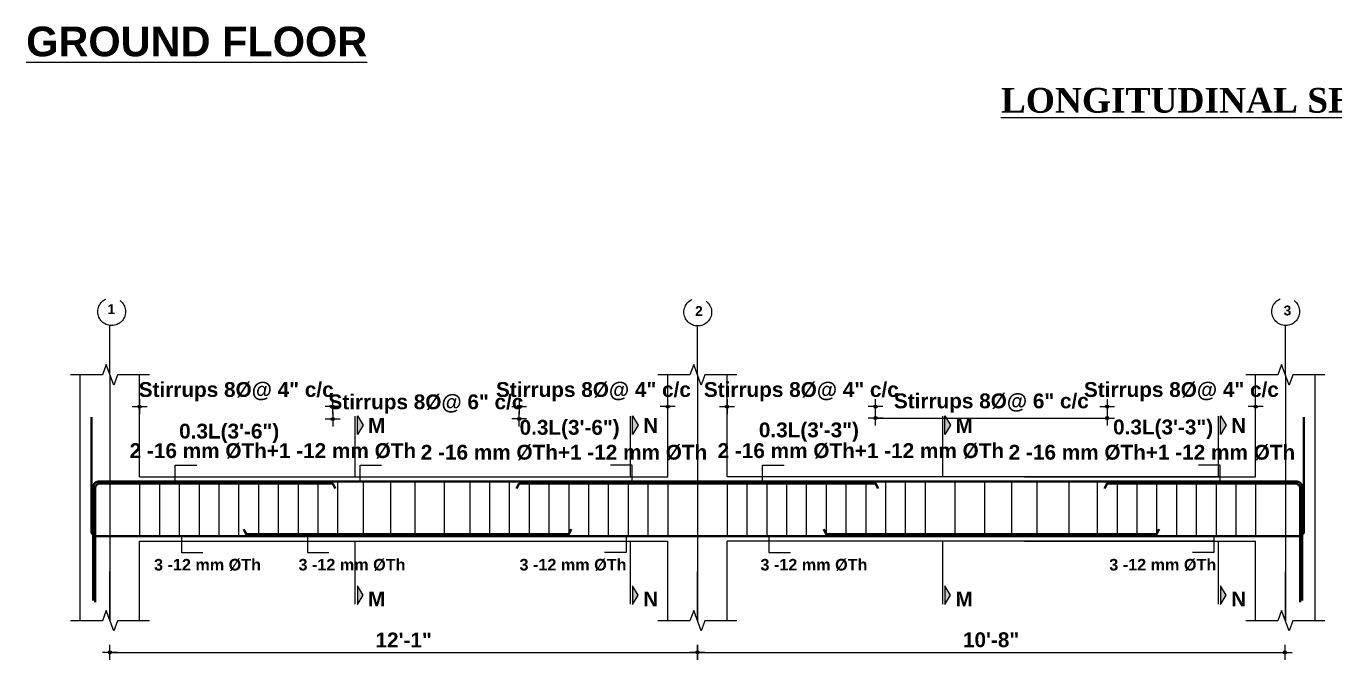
# Model space of a CAD drawing. Header units: inches. Extents: x -9998782 to 66725, y -6520505 to 8308.
# Drawn here: x -4995085 to -4994556, y -3258094 to -3257838 of the extents above; entities that cross this region are included whole.
import ezdxf
from ezdxf.enums import TextEntityAlignment as Align

# ---------------------------------------------------------------- set-up
doc = ezdxf.new("R2010")
doc.units = ezdxf.units.IN
doc.header["$LTSCALE"] = 2
doc.header["$MEASUREMENT"] = 0
doc.header["$PDMODE"] = 34
doc.linetypes.add('ACAD_ISO02W100', pattern=[15, 12, -3])
doc.layers.get('0').update_dxf_attribs({"linetype": 'CONTINUOUS'})
doc.layers.get('DEFPOINTS').update_dxf_attribs({"color": 141, "linetype": 'CONTINUOUS'})
for name, color, linetype, lineweight in [('BAR', 5, 'CONTINUOUS', 40), ('dimension', 160, 'CONTINUOUS', 15), ('HATCH1', 4, 'ACAD_ISO02W100', 13), ('TEXT', 181, 'CONTINUOUS', 25)]:
    doc.layers.add(name, color=color, linetype=linetype, lineweight=lineweight)
doc.layers.add('STIRRUP', color=10, linetype='CONTINUOUS')
doc.styles.add('1.8 str', font='times.ttf', dxfattribs={"width": 0.8, "height": 6})
doc.styles.add('STYLE1', font='arialbd.ttf')
doc.dimstyles.new('1.4', dxfattribs={"dimscale": 0, "dimtxt": 6, "dimasz": 0.5, "dimexe": 2, "dimexo": 9, "dimgap": 2, "dimtad": 1, "dimdec": 0, "dimlfac": 0.5, "dimzin": 3, "dimdsep": 46, "dimlunit": 4, "dimtxsty": '1.8 str', "dimblk": 'DIM', "dimcen": 3, "dimdle": 3, "dimse1": 1, "dimse2": 1, "dimclrd": 256, "dimclre": 256, "dimclrt": 7, "dimadec": 1, "dimazin": 2, "dimtfac": 1, "dimtdec": 0, "dimtix": 1, "dimtofl": 0, "dimtmove": 2, "dimatfit": 3, "dimldrblk": 'arrow', "dimfxl": 2, "dimfrac": 2, "dimtolj": 2, "dimtzin": 0, "dimarcsym": 0})

# ---------------------------------------------------------------- blocks, each defined once
blk = doc.blocks.new('DIM')
at = {"layer": 'dimension'}
h = blk.add_hatch(color=256, dxfattribs=at)
h.paths.add_polyline_path([(0, 1.3), (0, 0), (1.3, 0, 0.414214)])
h.paths.add_polyline_path([(1.3, 0), (0, 0), (0, -1.3, 0.414214)])
h.paths.add_polyline_path([(0, 0), (-1.3, 0, 0.414214), (0, -1.3)])
h.paths.add_polyline_path([(0, 1.3, 0.414214), (-1.3, 0), (0, 0)])
for p, q in [((-6, 0), (6, 0)), ((0, 6), (0, -6))]:
    blk.add_line(p, q, dxfattribs=at)
blk.add_circle((0, 0), 1.28, dxfattribs=at)
blk = doc.blocks.new('*D839')
at = {"layer": 'DEFPOINTS', "color": 0, "ltscale": 10}
for p in [(-4994960.78, -3257991.58), (-4995038.78, -3258003.56), (-4994960.78, -3258008.12)]:
    blk.add_point(p, dxfattribs=at)
at = {"layer": 'dimension', "lineweight": -2, "ltscale": 10}
for p, q in [((-4995039.28, -3257991.58), (-4995039.78, -3257991.58)), ((-4994960.28, -3257991.58), (-4994959.78, -3257991.58))]:
    blk.add_line(p, q, dxfattribs=at)
at = {"layer": 'dimension', "lineweight": -2, "ltscale": 10, "xscale": 0.5, "yscale": 0.5, "zscale": 0.5}
blk.add_blockref('DIM', (-4995038.78, -3257991.58), dxfattribs=at)
at = {"layer": 'dimension', "lineweight": -2, "ltscale": 10, "xscale": 0.5, "yscale": 0.5, "zscale": 0.5, "rotation": 180}
blk.add_blockref('DIM', (-4994960.78, -3257991.58), dxfattribs=at)
at = {"layer": 'dimension', "color": 7, "ltscale": 10, "insert": (-4994999.78, -3257985.56), "char_height": 6, "attachment_point": 5, "style": 'STYLE1'}
blk.add_mtext('\\A2;Stirrups 8%%C@ 4" c/c', dxfattribs=at)
blk = doc.blocks.new('arrow')
at = {"layer": 'dimension'}
blk.add_lwpolyline([(1.2, 0, 0, 2.1, 0), (-2.3, 0, 0, 0, 0), (1.2, 0, 0, 0, 0)], format="xyseb", dxfattribs=at)
blk = doc.blocks.new('*D840')
at = {"layer": 'DEFPOINTS', "color": 0, "ltscale": 10}
for p in [(-4994885.43, -3257996.56), (-4994960.78, -3258013.1), (-4994885.43, -3258027.62)]:
    blk.add_point(p, dxfattribs=at)
at = {"layer": 'dimension', "lineweight": -2, "ltscale": 10}
for p, q in [((-4994961.28, -3257996.56), (-4994961.78, -3257996.56)), ((-4994884.93, -3257996.56), (-4994884.43, -3257996.56))]:
    blk.add_line(p, q, dxfattribs=at)
at = {"layer": 'dimension', "lineweight": -2, "ltscale": 10, "xscale": 0.5, "yscale": 0.5, "zscale": 0.5}
blk.add_blockref('DIM', (-4994960.78, -3257996.56), dxfattribs=at)
at = {"layer": 'dimension', "lineweight": -2, "ltscale": 10, "xscale": 0.5, "yscale": 0.5, "zscale": 0.5, "rotation": 180}
blk.add_blockref('DIM', (-4994885.43, -3257996.56), dxfattribs=at)
at = {"layer": 'dimension', "color": 7, "ltscale": 10, "insert": (-4994923.11, -3257990.54), "char_height": 6, "attachment_point": 5, "style": 'STYLE1'}
blk.add_mtext('\\A2;Stirrups 8%%C@ 6" c/c', dxfattribs=at)
blk = doc.blocks.new('*D841')
at = {"layer": 'DEFPOINTS', "color": 0, "ltscale": 10}
for p in [(-4994825.43, -3257991.58), (-4994825.43, -3258005.12), (-4994885.43, -3258022.64)]:
    blk.add_point(p, dxfattribs=at)
at = {"layer": 'dimension', "lineweight": -2, "ltscale": 10}
for p, q in [((-4994885.93, -3257991.58), (-4994886.43, -3257991.58)), ((-4994824.93, -3257991.58), (-4994824.43, -3257991.58))]:
    blk.add_line(p, q, dxfattribs=at)
at = {"layer": 'dimension', "lineweight": -2, "ltscale": 10, "xscale": 0.5, "yscale": 0.5, "zscale": 0.5}
blk.add_blockref('DIM', (-4994885.43, -3257991.58), dxfattribs=at)
at = {"layer": 'dimension', "lineweight": -2, "ltscale": 10, "xscale": 0.5, "yscale": 0.5, "zscale": 0.5, "rotation": 180}
blk.add_blockref('DIM', (-4994825.43, -3257991.58), dxfattribs=at)
at = {"layer": 'dimension', "color": 7, "ltscale": 10, "insert": (-4994855.43, -3257985.56), "char_height": 6, "attachment_point": 5, "style": 'STYLE1'}
blk.add_mtext('\\A2;Stirrups 8%%C@ 4" c/c', dxfattribs=at)
blk = doc.blocks.new('*D842')
at = {"layer": 'DEFPOINTS', "color": 0, "ltscale": 10}
for p in [(-4994801.43, -3257991.58), (-4994801.43, -3258005.12), (-4994741.43, -3258022.64)]:
    blk.add_point(p, dxfattribs=at)
at = {"layer": 'dimension', "lineweight": -2, "ltscale": 10}
for p, q in [((-4994801.93, -3257991.58), (-4994802.43, -3257991.58)), ((-4994740.93, -3257991.58), (-4994740.43, -3257991.58))]:
    blk.add_line(p, q, dxfattribs=at)
at = {"layer": 'dimension', "lineweight": -2, "ltscale": 10, "xscale": 0.5, "yscale": 0.5, "zscale": 0.5}
blk.add_blockref('DIM', (-4994801.43, -3257991.58), dxfattribs=at)
at = {"layer": 'dimension', "lineweight": -2, "ltscale": 10, "xscale": 0.5, "yscale": 0.5, "zscale": 0.5, "rotation": 180}
blk.add_blockref('DIM', (-4994741.43, -3257991.58), dxfattribs=at)
at = {"layer": 'dimension', "color": 7, "ltscale": 10, "insert": (-4994771.43, -3257985.56), "char_height": 6, "attachment_point": 5, "style": 'STYLE1'}
blk.add_mtext('\\A2;Stirrups 8%%C@ 4" c/c', dxfattribs=at)
blk = doc.blocks.new('*D843')
at = {"layer": 'DEFPOINTS', "color": 0, "ltscale": 10}
for p in [(-4994587.86, -3257991.58), (-4994587.86, -3258005.12), (-4994647.86, -3258022.64)]:
    blk.add_point(p, dxfattribs=at)
at = {"layer": 'dimension', "lineweight": -2, "ltscale": 10}
for p, q in [((-4994648.36, -3257991.58), (-4994648.86, -3257991.58)), ((-4994587.36, -3257991.58), (-4994586.86, -3257991.58))]:
    blk.add_line(p, q, dxfattribs=at)
at = {"layer": 'dimension', "lineweight": -2, "ltscale": 10, "xscale": 0.5, "yscale": 0.5, "zscale": 0.5}
blk.add_blockref('DIM', (-4994647.86, -3257991.58), dxfattribs=at)
at = {"layer": 'dimension', "lineweight": -2, "ltscale": 10, "xscale": 0.5, "yscale": 0.5, "zscale": 0.5, "rotation": 180}
blk.add_blockref('DIM', (-4994587.86, -3257991.58), dxfattribs=at)
at = {"layer": 'dimension', "color": 7, "ltscale": 10, "insert": (-4994617.86, -3257985.56), "char_height": 6, "attachment_point": 5, "style": 'STYLE1'}
blk.add_mtext('\\A2;Stirrups 8%%C@ 4" c/c', dxfattribs=at)
blk = doc.blocks.new('*D844')
at = {"layer": 'DEFPOINTS', "color": 0, "ltscale": 10}
for p in [(-4994647.86, -3257996.19), (-4994741.43, -3258027.62), (-4994647.86, -3258027.62)]:
    blk.add_point(p, dxfattribs=at)
at = {"layer": 'dimension', "lineweight": -2, "ltscale": 10}
blk.add_line((-4994740.93, -3257996.19), (-4994648.36, -3257996.19), dxfattribs=at)
at = {"layer": 'dimension', "lineweight": -2, "ltscale": 10, "xscale": 0.5, "yscale": 0.5, "zscale": 0.5, "rotation": 180}
blk.add_blockref('DIM', (-4994741.43, -3257996.19), dxfattribs=at)
at = {"layer": 'dimension', "lineweight": -2, "ltscale": 10, "xscale": 0.5, "yscale": 0.5, "zscale": 0.5}
blk.add_blockref('DIM', (-4994647.86, -3257996.19), dxfattribs=at)
at = {"layer": 'dimension', "color": 7, "ltscale": 10, "insert": (-4994694.65, -3257990.16), "char_height": 6, "attachment_point": 5, "style": 'STYLE1'}
blk.add_mtext('\\A2;Stirrups 8%%C@ 6" c/c', dxfattribs=at)
blk = doc.blocks.new('*D845')
at = {"layer": 'DEFPOINTS', "color": 0, "ltscale": 10}
for p in [(-4995050.78, -3258078.08), (-4994813.43, -3258078.08), (-4994813.43, -3258090.89)]:
    blk.add_point(p, dxfattribs=at)
at = {"layer": 'dimension', "lineweight": -2, "ltscale": 10}
blk.add_line((-4995050.28, -3258090.89), (-4994813.93, -3258090.89), dxfattribs=at)
at = {"layer": 'dimension', "lineweight": -2, "ltscale": 10, "xscale": 0.5, "yscale": 0.5, "zscale": 0.5, "rotation": 180}
blk.add_blockref('DIM', (-4995050.78, -3258090.89), dxfattribs=at)
at = {"layer": 'dimension', "lineweight": -2, "ltscale": 10, "xscale": 0.5, "yscale": 0.5, "zscale": 0.5}
blk.add_blockref('DIM', (-4994813.43, -3258090.89), dxfattribs=at)
at = {"layer": 'dimension', "color": 7, "ltscale": 10, "insert": (-4994932.11, -3258085.88), "char_height": 6, "attachment_point": 5, "style": 'STYLE1'}
blk.add_mtext('\\A2;12\'-1"', dxfattribs=at)
blk = doc.blocks.new('*D846')
at = {"layer": 'DEFPOINTS', "color": 0, "ltscale": 10}
for p in [(-4994813.43, -3258078.08), (-4994576.08, -3258078.08), (-4994576.08, -3258090.89)]:
    blk.add_point(p, dxfattribs=at)
at = {"layer": 'dimension', "lineweight": -2, "ltscale": 10}
blk.add_line((-4994812.93, -3258090.89), (-4994576.58, -3258090.89), dxfattribs=at)
at = {"layer": 'dimension', "lineweight": -2, "ltscale": 10, "xscale": 0.5, "yscale": 0.5, "zscale": 0.5, "rotation": 180}
blk.add_blockref('DIM', (-4994813.43, -3258090.89), dxfattribs=at)
at = {"layer": 'dimension', "lineweight": -2, "ltscale": 10, "xscale": 0.5, "yscale": 0.5, "zscale": 0.5}
blk.add_blockref('DIM', (-4994576.08, -3258090.89), dxfattribs=at)
at = {"layer": 'dimension', "color": 7, "ltscale": 10, "insert": (-4994694.76, -3258085.82), "char_height": 6, "attachment_point": 5, "style": 'STYLE1'}
blk.add_mtext('\\A2;10\'-8"', dxfattribs=at)

msp = doc.modelspace()

# ---------------------------------------------------------------- hatches: boundary and pattern name
at = {"layer": 'TEXT', "ltscale": 10}
for points in [[(-4994950.79, -3257995.34), (-4994950.79, -3258002.84), (-4994948.48, -3257999.09)], [(-4994839.63, -3257995.34), (-4994839.63, -3258002.84), (-4994837.32, -3257999.09)], [(-4994713.44, -3257995.34), (-4994713.44, -3258002.84), (-4994711.13, -3257999.09)], [(-4994602.06, -3257995.34), (-4994602.06, -3258002.84), (-4994599.75, -3257999.09)], [(-4994950.79, -3258071.48), (-4994950.79, -3258063.98), (-4994948.48, -3258067.73)], [(-4994839.63, -3258071.48), (-4994839.63, -3258063.98), (-4994837.32, -3258067.73)], [(-4994713.44, -3258071.48), (-4994713.44, -3258063.98), (-4994711.13, -3258067.73)], [(-4994602.06, -3258071.48), (-4994602.06, -3258063.98), (-4994599.75, -3258067.73)]]:
    msp.add_hatch(color=256, dxfattribs=at).paths.add_polyline_path(points)

# ---------------------------------------------------------------- linework, layer by layer
for p, q in [((-4995050.78, -3257978.72), (-4995050.78, -3257958.77)), ((-4994813.43, -3257978.72), (-4994813.43, -3257958.77)), ((-4994575.86, -3257978.72), (-4994575.86, -3257958.77)), ((-4995050.78, -3257978.72), (-4995050.78, -3258078.08)), ((-4994813.43, -3257978.72), (-4994813.43, -3258078.08)), ((-4994575.86, -3257978.72), (-4994575.86, -3258078.08)), ((-4995050.78, -3258078.08), (-4995050.78, -3258058.13)), ((-4994813.43, -3258078.08), (-4994813.43, -3258058.13)), ((-4994575.86, -3258078.08), (-4994575.86, -3258058.13))]:
    msp.add_line(p, q)
at = {"ltscale": 10}
for p, q in [((-4995062.78, -3258045.89), (-4995062.78, -3257978.72)), ((-4995038.78, -3258019.89), (-4995038.78, -3257978.72)), ((-4994825.43, -3258019.89), (-4994825.43, -3257978.72)), ((-4994801.43, -3258019.89), (-4994801.43, -3257978.72)), ((-4994587.86, -3258019.89), (-4994587.86, -3257978.72)), ((-4994563.86, -3258022.64), (-4994563.86, -3257978.72)), ((-4995038.78, -3258019.89), (-4994840.49, -3258019.89)), ((-4994918.78, -3258019.89), (-4994825.43, -3258019.89)), ((-4994602.92, -3258019.89), (-4994801.43, -3258019.89)), ((-4994681.22, -3258019.89), (-4994587.86, -3258019.89)), ((-4994563.86, -3258078.08), (-4994563.86, -3258022.64)), ((-4995062.78, -3258078.08), (-4995062.78, -3258045.89)), ((-4995038.78, -3258078.08), (-4995038.78, -3258045.89)), ((-4995038.78, -3258045.89), (-4994842.27, -3258045.89)), ((-4994918.78, -3258045.89), (-4994825.43, -3258045.89)), ((-4994825.43, -3258078.08), (-4994825.43, -3258045.89)), ((-4994604.7, -3258045.89), (-4994801.43, -3258045.89)), ((-4994801.43, -3258078.08), (-4994801.43, -3258045.89)), ((-4994681.22, -3258045.89), (-4994587.86, -3258045.89)), ((-4994587.86, -3258078.08), (-4994587.86, -3258045.89))]:
    msp.add_line(p, q, dxfattribs=at)
at = {"linetype": 'Continuous', "ltscale": 10}
for points in [[(-4995034.78, -3257978.72), (-4995047.78, -3257978.72), (-4995049.28, -3257982.84), (-4995052.28, -3257974.6), (-4995053.78, -3257978.72), (-4995066.78, -3257978.72)], [(-4994797.43, -3257978.72), (-4994810.43, -3257978.72), (-4994811.93, -3257982.84), (-4994814.93, -3257974.6), (-4994816.43, -3257978.72), (-4994829.43, -3257978.72)], [(-4994559.86, -3257978.72), (-4994572.86, -3257978.72), (-4994574.36, -3257982.84), (-4994577.36, -3257974.6), (-4994578.86, -3257978.72), (-4994591.86, -3257978.72)], [(-4995034.78, -3258078.08), (-4995047.78, -3258078.08), (-4995049.28, -3258082.2), (-4995052.28, -3258073.96), (-4995053.78, -3258078.08), (-4995066.78, -3258078.08)], [(-4994797.43, -3258078.08), (-4994810.43, -3258078.08), (-4994811.93, -3258082.2), (-4994814.93, -3258073.96), (-4994816.43, -3258078.08), (-4994829.43, -3258078.08)], [(-4994559.86, -3258078.08), (-4994572.86, -3258078.08), (-4994574.36, -3258082.2), (-4994577.36, -3258073.96), (-4994578.86, -3258078.08), (-4994591.86, -3258078.08)]]:
    msp.add_lwpolyline(points, dxfattribs=at)
at = {"layer": 'BAR', "ltscale": 10}
for p, q in [((-4994813.43, -3258021.89), (-4994918.78, -3258021.89)), ((-4994813.43, -3258021.89), (-4994671.22, -3258021.89)), ((-4994575.86, -3258021.89), (-4994681.22, -3258021.89)), ((-4994813.43, -3258043.89), (-4994918.78, -3258043.89)), ((-4994813.43, -3258043.89), (-4994671.22, -3258043.89)), ((-4994575.86, -3258043.89), (-4994681.22, -3258043.89))]:
    msp.add_line(p, q, dxfattribs=at)
for points in [[(-4995038.78, -3258043.89), (-4995056.27, -3258043.89, -0.414214), (-4995058.28, -3258041.87), (-4995058.28, -3257995.89)], [(-4994587.86, -3258043.89), (-4994570.38, -3258043.89, 0.414214), (-4994568.36, -3258041.87), (-4994568.36, -3257995.89)], [(-4995057.53, -3258069.89), (-4995057.53, -3258023.9, -0.414214), (-4995055.52, -3258021.89), (-4995038.78, -3258021.89)], [(-4995056.78, -3258070.64), (-4995056.78, -3258024.65, -0.414214), (-4995054.77, -3258022.64), (-4995038.78, -3258022.64)], [(-4994569.11, -3258069.89), (-4994569.11, -3258023.9, 0.414214), (-4994571.13, -3258021.89), (-4994587.86, -3258021.89)], [(-4994569.86, -3258070.64), (-4994569.86, -3258024.65, 0.414214), (-4994571.88, -3258022.64), (-4994587.86, -3258022.64)]]:
    msp.add_lwpolyline(points, format="xyb", dxfattribs=at)
for points in [[(-4995050.78, -3258021.89), (-4994908.78, -3258021.89)], [(-4995050.78, -3258022.64), (-4994960.78, -3258022.64), (-4994959.83, -3258024.64)], [(-4994886.47, -3258024.64), (-4994885.43, -3258022.64), (-4994813.43, -3258022.64)], [(-4994740.39, -3258024.64), (-4994741.43, -3258022.64), (-4994813.43, -3258022.64)], [(-4994648.91, -3258024.64), (-4994647.86, -3258022.64), (-4994575.86, -3258022.64)], [(-4994996.74, -3258041.14), (-4994995.78, -3258043.14), (-4994908.78, -3258043.14)], [(-4994864.48, -3258041.14), (-4994865.43, -3258043.14), (-4994918.78, -3258043.14)], [(-4994762.39, -3258041.14), (-4994761.43, -3258043.14), (-4994671.22, -3258043.14)], [(-4994626.91, -3258041.14), (-4994627.86, -3258043.14), (-4994681.22, -3258043.14)], [(-4994908.78, -3258043.89), (-4995050.78, -3258043.89)]]:
    msp.add_lwpolyline(points, dxfattribs=at)
at = {"layer": 'dimension', "ltscale": 10}
for p, q in [((-4994951.65, -3258019.89), (-4994951.65, -3257995.39)), ((-4994840.49, -3258019.89), (-4994840.49, -3257995.39)), ((-4994714.3, -3258019.89), (-4994714.3, -3257995.39)), ((-4994602.92, -3258019.89), (-4994602.92, -3257995.39)), ((-4994951.65, -3258071.43), (-4994951.65, -3258045.89)), ((-4994840.49, -3258071.43), (-4994840.49, -3258045.89)), ((-4994714.3, -3258071.43), (-4994714.3, -3258045.89)), ((-4994602.92, -3258071.43), (-4994602.92, -3258045.89))]:
    msp.add_line(p, q, dxfattribs=at)
for points in [[(-4994950.79, -3258002.84), (-4994950.79, -3257995.34), (-4994948.48, -3257999.09), (-4994950.79, -3258002.84)], [(-4994839.63, -3258002.84), (-4994839.63, -3257995.34), (-4994837.32, -3257999.09), (-4994839.63, -3258002.84)], [(-4994713.44, -3258002.84), (-4994713.44, -3257995.34), (-4994711.13, -3257999.09), (-4994713.44, -3258002.84)], [(-4994602.06, -3258002.84), (-4994602.06, -3257995.34), (-4994599.75, -3257999.09), (-4994602.06, -3258002.84)]]:
    msp.add_lwpolyline(points, dxfattribs=at)
at = {"layer": 'HATCH1', "lineweight": 25}
for centre in [(-4995050.1, -3257953.2), (-4994575.7, -3257953.17), (-4994813.27, -3257953.39)]:
    msp.add_circle(centre, 5.6, dxfattribs=at)
at = {"layer": 'STIRRUP'}
for p, q in [((-4995038.78, -3258021.49), (-4995038.78, -3258044.29)), ((-4995030.78, -3258021.49), (-4995030.78, -3258044.29)), ((-4995022.78, -3258021.49), (-4995022.78, -3258044.29)), ((-4995014.78, -3258021.49), (-4995014.78, -3258044.29)), ((-4995006.78, -3258021.49), (-4995006.78, -3258044.29)), ((-4994998.78, -3258021.49), (-4994998.78, -3258044.29)), ((-4994990.78, -3258021.49), (-4994990.78, -3258044.29)), ((-4994982.78, -3258021.49), (-4994982.78, -3258044.29)), ((-4994974.78, -3258021.49), (-4994974.78, -3258044.29)), ((-4994966.78, -3258021.49), (-4994966.78, -3258044.29)), ((-4994958.78, -3258021.49), (-4994958.78, -3258044.29)), ((-4994948.52, -3258021.49), (-4994948.52, -3258044.29)), ((-4994937.46, -3258021.49), (-4994937.46, -3258044.29)), ((-4994927.62, -3258021.49), (-4994927.62, -3258044.29)), ((-4994915.78, -3258021.49), (-4994915.78, -3258044.29)), ((-4994905.43, -3258021.49), (-4994905.43, -3258044.29)), ((-4994897.43, -3258021.49), (-4994897.43, -3258044.29)), ((-4994889.43, -3258021.49), (-4994889.43, -3258044.29)), ((-4994881.43, -3258021.49), (-4994881.43, -3258044.29)), ((-4994873.43, -3258021.49), (-4994873.43, -3258044.29)), ((-4994865.43, -3258021.49), (-4994865.43, -3258044.29)), ((-4994857.43, -3258021.49), (-4994857.43, -3258044.29)), ((-4994849.43, -3258021.49), (-4994849.43, -3258044.29)), ((-4994841.43, -3258021.49), (-4994841.43, -3258044.29)), ((-4994833.43, -3258021.49), (-4994833.43, -3258044.29)), ((-4994825.43, -3258021.49), (-4994825.43, -3258044.29)), ((-4994801.43, -3258021.49), (-4994801.43, -3258044.29)), ((-4994793.43, -3258021.49), (-4994793.43, -3258044.29)), ((-4994785.43, -3258021.49), (-4994785.43, -3258044.29)), ((-4994777.43, -3258021.49), (-4994777.43, -3258044.29)), ((-4994769.43, -3258021.49), (-4994769.43, -3258044.29)), ((-4994761.43, -3258021.49), (-4994761.43, -3258044.29)), ((-4994753.43, -3258021.49), (-4994753.43, -3258044.29)), ((-4994745.43, -3258021.49), (-4994745.43, -3258044.29)), ((-4994737.43, -3258021.49), (-4994737.43, -3258044.29)), ((-4994729.43, -3258021.49), (-4994729.43, -3258044.29)), ((-4994721.43, -3258021.49), (-4994721.43, -3258044.29)), ((-4994709.43, -3258021.49), (-4994709.43, -3258044.29)), ((-4994697.43, -3258021.49), (-4994697.43, -3258044.29)), ((-4994686.56, -3258021.49), (-4994686.56, -3258044.29)), ((-4994676.31, -3258021.49), (-4994676.31, -3258044.29)), ((-4994663.35, -3258021.49), (-4994663.35, -3258044.29)), ((-4994651.86, -3258021.49), (-4994651.86, -3258044.29)), ((-4994643.86, -3258021.49), (-4994643.86, -3258044.29)), ((-4994635.86, -3258021.49), (-4994635.86, -3258044.29)), ((-4994627.86, -3258021.49), (-4994627.86, -3258044.29)), ((-4994619.86, -3258021.49), (-4994619.86, -3258044.29)), ((-4994611.86, -3258021.49), (-4994611.86, -3258044.29)), ((-4994603.86, -3258021.49), (-4994603.86, -3258044.29)), ((-4994595.86, -3258021.49), (-4994595.86, -3258044.29)), ((-4994587.86, -3258021.49), (-4994587.86, -3258044.29))]:
    msp.add_line(p, q, dxfattribs=at)
at = {"layer": 'TEXT', "ltscale": 10}
for points in [[(-4994950.79, -3258063.98), (-4994950.79, -3258071.48), (-4994948.48, -3258067.73), (-4994950.79, -3258063.98)], [(-4994839.63, -3258063.98), (-4994839.63, -3258071.48), (-4994837.32, -3258067.73), (-4994839.63, -3258063.98)], [(-4994713.44, -3258063.98), (-4994713.44, -3258071.48), (-4994711.13, -3258067.73), (-4994713.44, -3258063.98)], [(-4994602.06, -3258063.98), (-4994602.06, -3258071.48), (-4994599.75, -3258067.73), (-4994602.06, -3258063.98)]]:
    msp.add_lwpolyline(points, dxfattribs=at)

# ---------------------------------------------------------------- texts
at = {"layer": 'HATCH1', "lineweight": 25, "style": 'STYLE1'}
for s, p in [('1', (-4995051.79, -3257954.18)), ('2', (-4994814.37, -3257954.94)), ('3', (-4994576.57, -3257954.72))]:
    msp.add_text(s, height=4, dxfattribs=at).set_placement(p)
at = {"layer": 'TEXT', "style": 'STYLE1'}
msp.add_text('%%UGROUND FLOOR', height=12, dxfattribs=at).set_placement((-4995015.73, -3257844.01), align=Align.MIDDLE_CENTER)
for s, p in [('0.3L(3\'-6")', (-4995022.83, -3258004.47)), ('0.3L(3\'-6")', (-4994885.27, -3258002.94)), ('0.3L(3\'-3")', (-4994788.59, -3258003.97)), ('0.3L(3\'-3")', (-4994645.46, -3258002.8))]:
    msp.add_text(s, height=6, dxfattribs=at).set_placement(p)
at = {"layer": 'TEXT', "ltscale": 10, "style": 'STYLE1'}
for s, height, p in [('M', 6, (-4994946.5, -3258002.18)), ('N', 6, (-4994835.33, -3258002.18)), ('M', 6, (-4994709.15, -3258002.18)), ('N', 6, (-4994597.76, -3258002.18)), ('2 -16 mm %%CTh+1 -12 mm %%CTh', 6, (-4995042.82, -3258012.35)), ('2 -16 mm %%CTh+1 -12 mm %%CTh', 6, (-4994925.2, -3258013)), ('2 -16 mm %%CTh+1 -12 mm %%CTh', 6, (-4994805.25, -3258012.35)), ('2 -16 mm %%CTh+1 -12 mm %%CTh', 6, (-4994687.64, -3258013)), ('3 -12 mm %%CTh ', 4.68, (-4995032.97, -3258057.78)), ('3 -12 mm %%CTh ', 4.68, (-4994974.6, -3258057.78)), ('3 -12 mm %%CTh ', 4.68, (-4994885.3, -3258057.78)), ('3 -12 mm %%CTh ', 4.68, (-4994787.95, -3258057.78)), ('3 -12 mm %%CTh ', 4.68, (-4994647, -3258057.78)), ('M', 6, (-4994946.5, -3258072.3)), ('N', 6, (-4994835.33, -3258072.3)), ('M', 6, (-4994709.15, -3258072.3)), ('N', 6, (-4994597.76, -3258072.3))]:
    msp.add_text(s, height=height, dxfattribs=at).set_placement(p)
at = {"layer": 'TEXT', "insert": (-4994338.32, -3257862.79), "char_height": 10, "width": 450.6233, "attachment_point": 3, "style": 'STYLE1'}
msp.add_mtext('{\\fTimes New Roman|b1|i0|c0|p18;\\LLONGITUDINAL SECTION OF BEAM ALONG  1-1}', dxfattribs=at)

# ---------------------------------------------------------------- dimensions: what is measured, and where the dimension line sits
at = {"layer": 'dimension', "ltscale": 10}
for base, p1, p2, text, picture, middle in [((-4994960.78, -3257991.58), (-4995038.78, -3258003.56), (-4994960.78, -3258008.12), 'Stirrups 8%%C@ 4" c/c', '*D839', (-4994999.78, -3257985.56)), ((-4994825.43, -3257991.58), (-4994885.43, -3258022.64), (-4994825.43, -3258005.12), 'Stirrups 8%%C@ 4" c/c', '*D841', (-4994855.43, -3257985.56)), ((-4994587.86, -3257991.58), (-4994647.86, -3258022.64), (-4994587.86, -3258005.12), 'Stirrups 8%%C@ 4" c/c', '*D843', (-4994617.86, -3257985.56)), ((-4994885.43, -3257996.56), (-4994960.78, -3258013.1), (-4994885.43, -3258027.62), 'Stirrups 8%%C@ 6" c/c', '*D840', (-4994923.11, -3257990.54)), ((-4994647.86, -3257996.19), (-4994741.43, -3258027.62), (-4994647.86, -3258027.62), 'Stirrups 8%%C@ 6" c/c', '*D844', (-4994694.65, -3257990.16)), ((-4994813.43, -3258090.89), (-4995050.78, -3258078.08), (-4994813.43, -3258078.08), '12\'-1"', '*D845', (-4994932.11, -3258085.88)), ((-4994576.08, -3258090.89), (-4994813.43, -3258078.08), (-4994576.08, -3258078.08), '10\'-8"', '*D846', (-4994694.76, -3258085.82))]:
    dim = msp.add_linear_dim(base=base, p1=p1, p2=p2, text=text, dimstyle='1.4', override={"dimscale": 1, "dimtxsty": 'STYLE1'}, dxfattribs=at)
    dim.commit()
    dim.dimension.update_dxf_attribs({"geometry": picture, "text_midpoint": middle})
dim = msp.add_linear_dim(base=(-4994801.43, -3257991.58), p1=(-4994741.43, -3258022.64), p2=(-4994801.43, -3258005.12), angle=180, text='Stirrups 8%%C@ 4" c/c', dimstyle='1.4', override={"dimscale": 1, "dimtxsty": 'STYLE1'}, dxfattribs=at)
dim.commit()
dim.dimension.update_dxf_attribs({"geometry": '*D842', "text_midpoint": (-4994771.43, -3257985.56)})

# ---------------------------------------------------------------- leaders
for points in [[(-4995024.43, -3258021.49), (-4995024.43, -3258015.28), (-4995015.71, -3258015.28)], [(-4994949.75, -3258021.49), (-4994949.75, -3258015.28), (-4994941.03, -3258015.28)], [(-4994839.79, -3258021.49), (-4994839.79, -3258015.28), (-4994848.51, -3258015.28)], [(-4994787.07, -3258021.49), (-4994787.07, -3258015.28), (-4994778.35, -3258015.28)], [(-4994602.22, -3258021.49), (-4994602.22, -3258015.28), (-4994610.94, -3258015.28)], [(-4995021.94, -3258044.29), (-4995021.94, -3258050.5), (-4995013.22, -3258050.5)], [(-4994971.02, -3258044.29), (-4994971.02, -3258050.5), (-4994962.3, -3258050.5)], [(-4994842.27, -3258044.29), (-4994842.27, -3258050.5), (-4994850.99, -3258050.5)], [(-4994784.59, -3258044.29), (-4994784.59, -3258050.5), (-4994775.87, -3258050.5)], [(-4994604.7, -3258044.29), (-4994604.7, -3258050.5), (-4994613.42, -3258050.5)]]:
    msp.add_leader(points, dimstyle='1.4', override={"dimscale": 1, "dimtxsty": 'STYLE1'}, dxfattribs=at)

doc.saveas('drawing.dxf')
